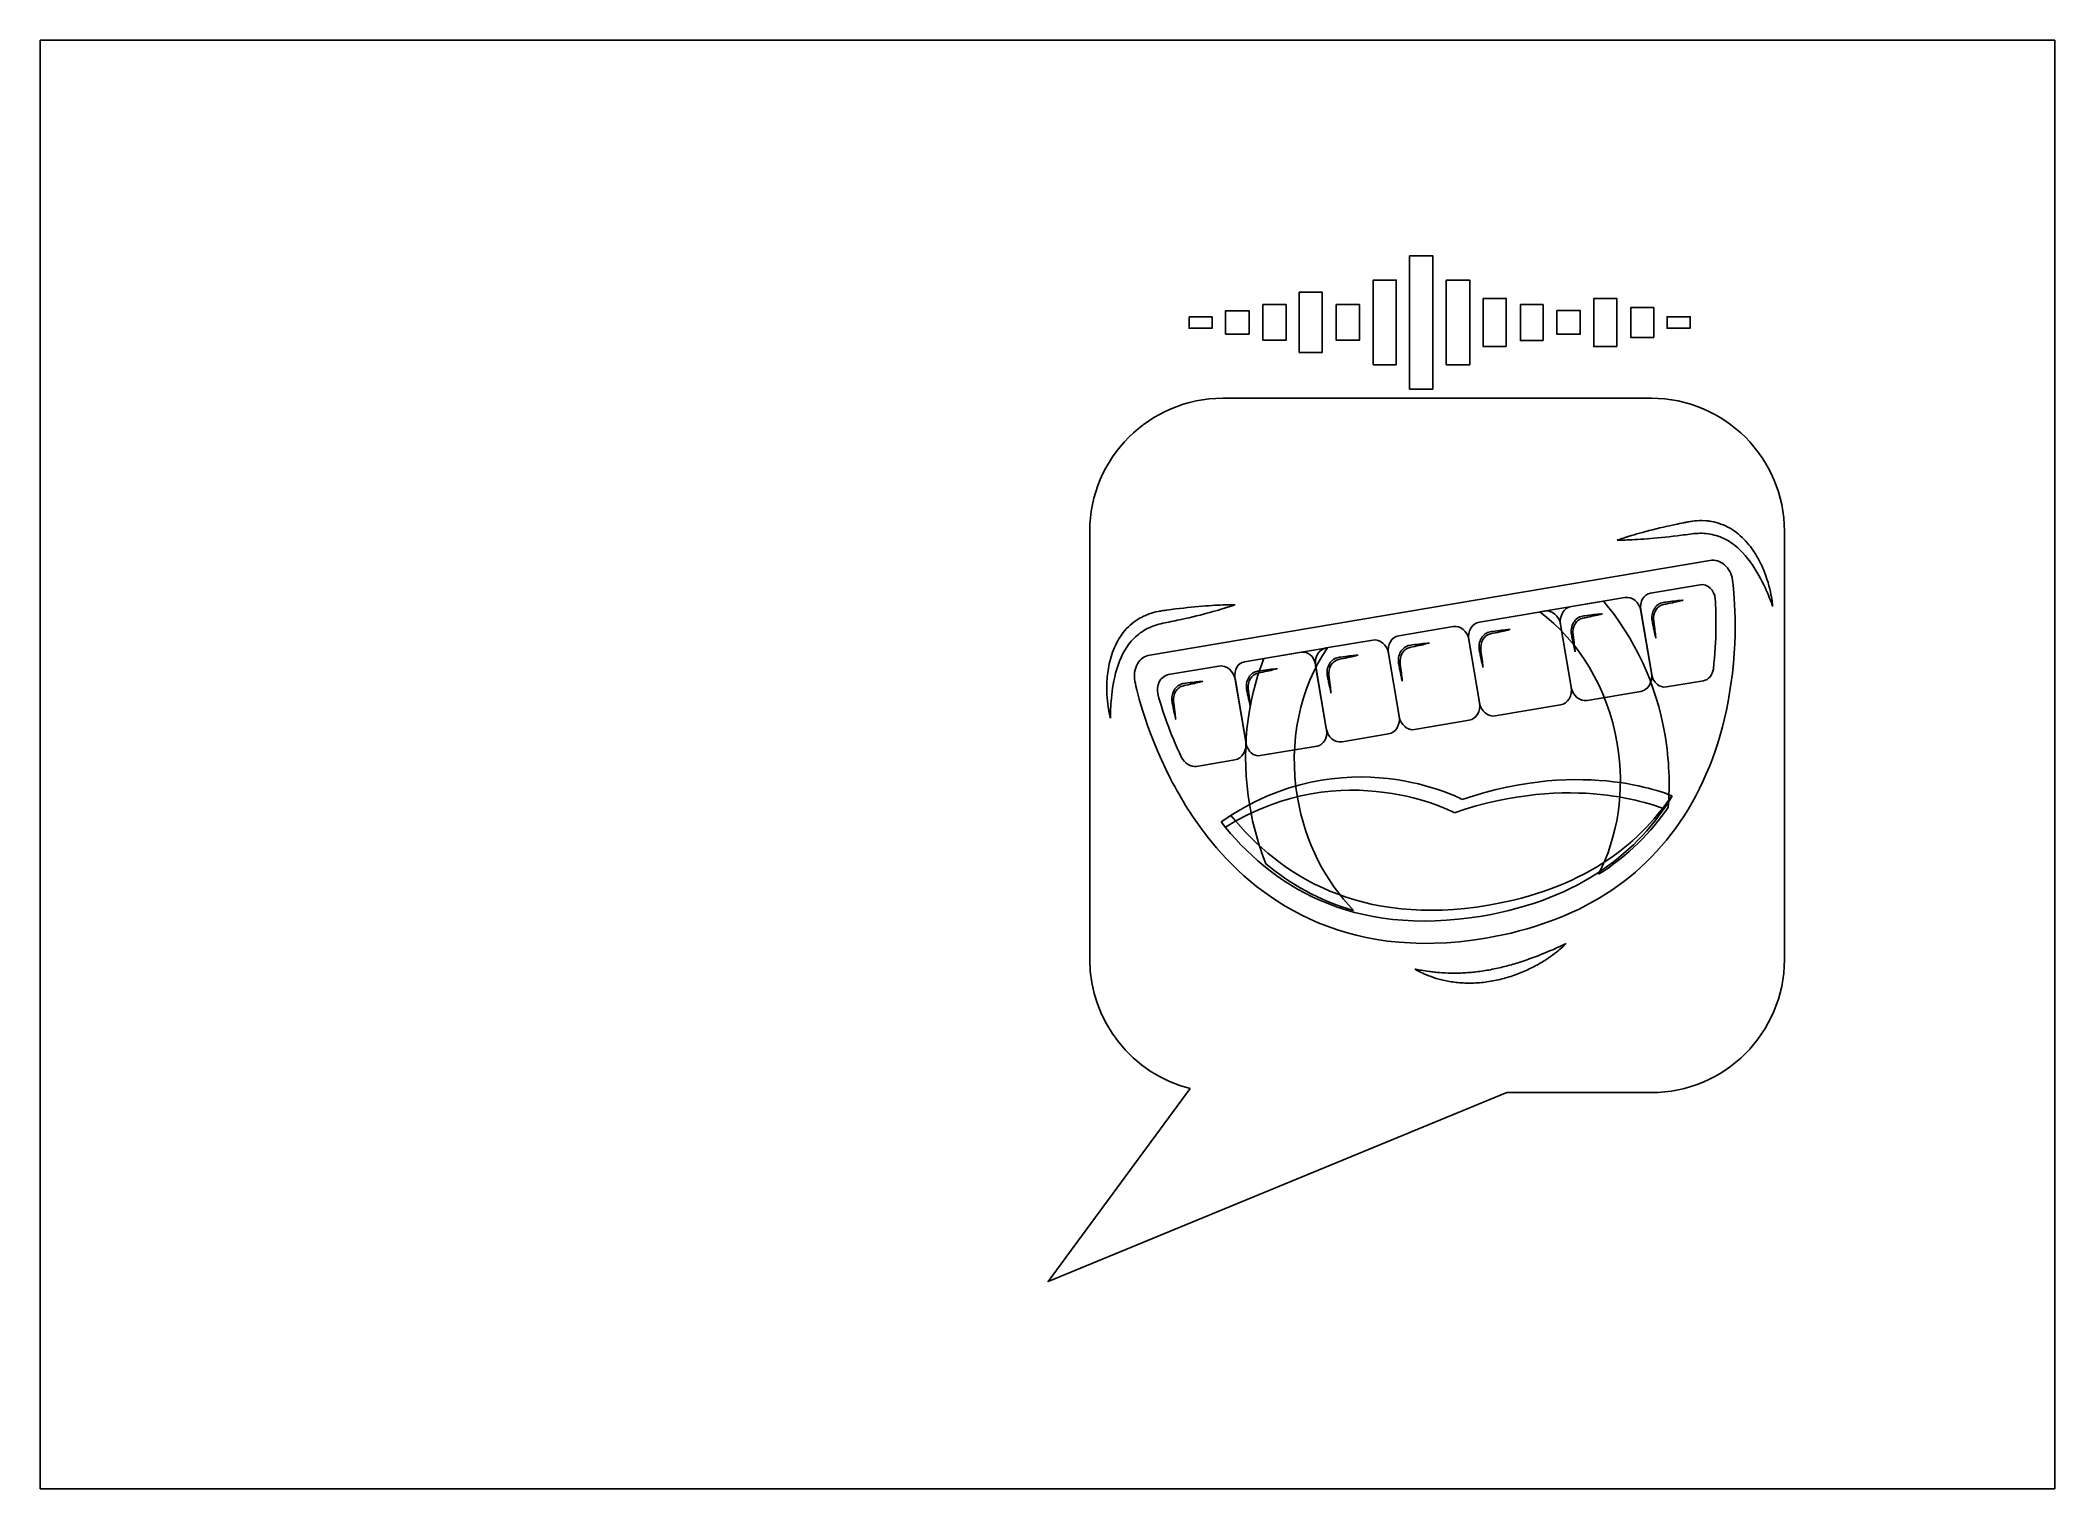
# Model space of a CAD drawing. Extents: x 0.2 to 24.8, y 1 to 18.7.
import ezdxf

# ---------------------------------------------------------------- set-up
doc = ezdxf.new("R2010")
doc.units = 0
doc.layers.add('SNAP_ON_AIR_LOGO_final', color=7, linetype='CONTINUOUS')

msp = doc.modelspace()

# ---------------------------------------------------------------- linework, layer by layer
at = {"layer": 'SNAP_ON_AIR_LOGO_final', "color": 7}
for points in [[(0.224661, 1.045642), (24.793491, 1.045642), (24.793491, 18.717634), (0.224661, 18.717634)], [(16.925093, 16.088396), (17.207481, 16.088396), (17.207481, 14.461508), (16.925093, 14.461508)], [(16.763056, 14.758383), (16.48137, 14.758383), (16.48137, 15.790902), (16.763056, 15.790902)], [(17.658633, 14.759497), (17.372737, 14.759497), (17.372737, 15.790779), (17.658633, 15.790779)], [(15.135631, 15.492913), (15.418556, 15.492913), (15.418556, 15.056908), (15.135631, 15.056908)], [(15.580262, 15.64261), (15.861041, 15.64261), (15.861041, 14.908491), (15.580262, 14.908491)], [(16.030176, 15.492872), (16.313431, 15.492872), (16.313431, 15.056784), (16.030176, 15.056784)], [(18.10442, 14.980512), (17.822734, 14.980512), (17.822734, 15.567163), (18.10442, 15.567163)], [(18.554004, 15.053689), (18.276651, 15.053689), (18.276651, 15.491964), (18.554004, 15.491964)], [(19.452965, 14.979769), (19.170701, 14.979769), (19.170701, 15.566626), (19.452965, 15.566626)], [(14.235432, 15.343423), (14.516499, 15.343423), (14.516499, 15.205077), (14.235432, 15.205077)], [(14.968064, 15.131983), (14.680145, 15.131983), (14.680145, 15.417797), (14.968064, 15.417797)], [(18.722479, 15.419035), (19.006188, 15.419035), (19.006188, 15.13091), (18.722479, 15.13091)], [(19.902962, 15.092568), (19.623091, 15.092568), (19.623091, 15.456057), (19.902962, 15.456057)], [(20.347428, 15.203385), (20.066525, 15.203385), (20.066525, 15.344455), (20.347428, 15.344455)]]:
    msp.add_lwpolyline(points, close=True, dxfattribs=at)
for points in [[(19.873823, 14.349931), (14.647375, 14.349931)], [(20.54687, 12.855111), (20.488263, 12.858166)], [(13.02482, 12.727418), (13.02482, 7.500846)], [(21.496337, 7.500846), (21.496337, 12.727418)], [(13.756536, 11.217451), (20.587627, 12.372344)], [(19.864516, 11.972498), (20.469698, 12.074813)], [(18.5129, 11.743992), (19.288662, 11.875115)], [(18.89807, 11.809075), (19.55022, 11.919355)], [(13.748587, 11.718753), (13.694231, 11.696631)], [(16.793342, 11.453267), (17.458287, 11.565694)], [(17.777086, 11.619596), (18.572865, 11.754104)], [(18.766104, 11.591613), (18.895536, 10.826004)], [(18.894974, 10.829384), (18.766699, 11.588224)], [(19.877971, 10.978857), (19.744165, 11.770179)], [(19.746926, 11.753934), (19.875202, 10.995094)], [(15.146754, 11.174894), (15.922516, 11.306059)], [(15.907894, 11.30355), (16.475146, 11.399468)], [(17.647316, 11.406711), (17.778151, 10.632847)], [(17.777457, 10.636975), (17.648026, 11.402584)], [(13.986632, 10.978783), (14.598458, 11.082212)], [(14.911141, 11.135046), (15.603284, 11.252054)], [(15.776011, 11.106815), (15.912252, 10.300924)], [(15.908967, 10.320351), (15.779288, 11.087404)], [(16.797882, 10.467137), (16.667089, 11.241001)], [(16.667642, 11.237596), (16.797321, 10.470501)], [(14.932025, 10.135214), (14.795783, 10.941105)], [(14.800654, 10.912169), (14.927113, 10.164142)], [(20.508371, 10.903493), (20.058126, 10.827386)], [(18.766476, 10.608992), (17.970696, 10.474484)], [(19.74383, 10.774244), (19.09168, 10.663963)], [(17.651856, 10.420582), (16.986953, 10.308155)], [(15.796853, 10.106983), (15.104751, 9.989934)], [(16.668756, 10.254356), (16.101463, 10.158479)], [(14.792069, 9.937101), (14.327916, 9.8586)], [(18.020384, 7.401164), (17.977502, 7.391217), (17.934248, 7.382797)], [(14.250827, 5.927364), (12.515845, 3.573787), (18.11284, 5.878291), (19.873823, 5.878291)]]:
    msp.add_lwpolyline(points, dxfattribs=at)
for points in [[(14.647375, 14.349931), (13.752747, 14.349931), (13.02482, 13.622045), (13.02482, 12.727418)], [(21.496337, 12.727418), (21.496337, 13.622045), (20.768451, 14.349931), (19.873823, 14.349931)], [(20.166542, 12.81), (20.034263, 12.781811), (19.911394, 12.75226), (19.806478, 12.724483)], [(20.26733, 12.830884), (20.23328, 12.823827), (20.199642, 12.816852), (20.166542, 12.81)], [(20.318755, 12.841326), (20.301545, 12.837818), (20.284375, 12.834351), (20.26733, 12.830884)], [(20.373772, 12.849828), (20.355406, 12.846981), (20.335677, 12.844793), (20.318755, 12.841326)], [(20.488263, 12.858166), (20.449631, 12.857134), (20.410917, 12.856391), (20.373772, 12.849828)], [(20.605766, 12.84727), (20.58612, 12.849952), (20.566433, 12.853997), (20.54687, 12.855111)], [(20.833509, 12.763692), (20.762272, 12.805378), (20.684184, 12.83303), (20.605766, 12.84727)], [(19.483602, 12.628111), (19.467464, 12.622374), (19.458838, 12.61932), (19.458838, 12.61932)], [(19.458838, 12.61932), (19.458838, 12.61932), (19.468001, 12.619238), (19.485129, 12.619155)], [(19.553931, 12.651307), (19.523512, 12.642103), (19.499863, 12.633394), (19.483602, 12.628111)], [(19.485129, 12.619155), (19.502216, 12.619485), (19.527392, 12.619073), (19.559172, 12.620352)], [(19.806478, 12.724483), (19.701563, 12.6965), (19.614601, 12.670746), (19.553931, 12.651307)], [(19.559172, 12.620352), (19.622815, 12.62192), (19.71345, 12.626213), (19.821708, 12.63422)], [(19.821708, 12.63422), (19.929925, 12.642516), (20.055724, 12.655021), (20.189902, 12.67186)], [(20.189902, 12.67186), (20.223415, 12.676277), (20.257465, 12.680734), (20.291969, 12.685274)], [(20.291969, 12.685274), (20.326515, 12.689897), (20.361803, 12.695138), (20.393954, 12.697986)], [(20.393954, 12.697986), (20.459908, 12.704383), (20.527141, 12.70459), (20.592765, 12.691754)], [(20.592765, 12.691754), (20.65843, 12.680569), (20.722485, 12.658364), (20.782496, 12.626832)], [(20.782496, 12.626832), (20.842424, 12.595011), (20.898142, 12.553697), (20.94833, 12.506357)], [(21.024024, 12.609002), (20.969296, 12.6686), (20.904993, 12.722667), (20.833509, 12.763692)], [(21.162122, 12.419725), (21.12444, 12.484317), (21.078958, 12.549446), (21.024024, 12.609002)], [(20.587627, 12.372344), (20.649412, 12.382786), (20.71355, 12.363388), (20.765553, 12.318607)], [(20.765553, 12.318607), (20.817474, 12.273785), (20.852804, 12.207377), (20.863576, 12.134366)], [(20.94833, 12.506357), (21.048911, 12.411471), (21.126628, 12.295205), (21.185276, 12.189506)], [(21.253087, 12.229664), (21.229232, 12.290335), (21.199804, 12.35501), (21.162122, 12.419725)], [(20.469698, 12.074813), (20.560044, 12.090084), (20.645396, 12.008777), (20.652412, 11.901344)], [(20.863576, 12.134366), (20.866919, 12.111501), (20.944801, 11.565916), (20.844921, 10.862877)], [(21.185276, 12.189506), (21.244296, 12.083518), (21.285528, 11.987559), (21.312685, 11.919459)], [(21.337944, 11.927754), (21.324902, 12.002004), (21.300221, 12.107869), (21.253087, 12.229664)], [(14.436438, 11.816652), (14.328221, 11.808357), (14.202422, 11.795851), (14.068285, 11.779012)], [(14.699015, 11.830561), (14.635331, 11.828952), (14.544697, 11.824659), (14.436438, 11.816652)], [(14.451709, 11.726389), (14.556583, 11.754372), (14.643586, 11.780126), (14.704257, 11.799565)], [(14.773017, 11.831717), (14.755972, 11.831387), (14.730754, 11.831841), (14.699015, 11.830561)], [(14.704257, 11.799565), (14.734675, 11.808811), (14.758324, 11.817478), (14.774544, 11.822761)], [(14.799308, 11.831552), (14.799308, 11.831552), (14.790187, 11.831634), (14.773017, 11.831717)], [(14.774544, 11.822761), (14.790682, 11.828498), (14.799308, 11.831552), (14.799308, 11.831552)], [(18.766699, 11.588224), (18.748662, 11.694873), (18.807476, 11.793762), (18.89807, 11.809075)], [(19.288662, 11.875115), (19.661438, 11.438862), (19.932765, 10.876191), (20.040817, 10.237083)], [(19.55022, 11.919355), (19.640814, 11.934668), (19.72889, 11.860624), (19.746926, 11.753934)], [(19.744165, 11.770179), (19.727656, 11.867872), (19.781558, 11.958465), (19.864516, 11.972498)], [(19.930164, 11.808257), (19.898219, 11.772474), (19.880224, 11.720924), (19.880802, 11.671521)], [(19.985924, 11.848622), (19.96537, 11.839831), (19.946178, 11.826005), (19.930164, 11.808257)], [(19.946797, 11.788116), (19.960541, 11.803759), (19.97705, 11.816017), (19.99488, 11.823982)], [(20.01725, 11.857909), (20.007592, 11.85634), (19.996614, 11.85308), (19.985924, 11.848622)], [(19.99488, 11.823982), (20.003506, 11.827532), (20.012173, 11.830792), (20.022574, 11.833062)], [(20.047544, 11.862572), (20.037556, 11.861004), (20.028311, 11.860055), (20.01725, 11.857909)], [(20.022574, 11.833062), (20.031406, 11.83525), (20.042096, 11.836942), (20.051548, 11.838882)], [(20.154894, 11.876316), (20.123486, 11.87223), (20.086712, 11.868351), (20.047544, 11.862572)], [(20.051548, 11.838882), (20.090426, 11.846311), (20.126458, 11.854731), (20.157453, 11.86121)], [(20.231125, 11.884117), (20.212759, 11.882136), (20.186303, 11.880361), (20.154894, 11.876316)], [(20.157453, 11.86121), (20.188449, 11.86769), (20.213997, 11.874748), (20.232033, 11.878916)], [(20.260181, 11.886345), (20.260181, 11.886345), (20.249615, 11.88552), (20.231125, 11.884117)], [(20.232033, 11.878916), (20.249946, 11.883621), (20.260181, 11.886345), (20.260181, 11.886345)], [(20.652412, 11.901344), (20.664712, 11.713017), (20.671646, 11.407062), (20.630332, 11.046668)], [(21.312685, 11.919459), (21.325893, 11.885243), (21.336665, 11.858169), (21.343062, 11.839348)], [(21.350532, 11.841247), (21.34818, 11.861223), (21.344878, 11.890691), (21.337944, 11.927754)], [(21.343062, 11.839348), (21.349666, 11.820528), (21.353174, 11.810499), (21.353174, 11.810499)], [(21.353174, 11.810499), (21.353174, 11.810499), (21.352679, 11.821188), (21.350532, 11.841247)], [(13.641195, 11.669845), (13.571816, 11.630636), (13.507183, 11.578839), (13.453569, 11.516063)], [(13.694231, 11.696631), (13.676153, 11.68912), (13.65886, 11.678843), (13.641195, 11.669845)], [(13.70459, 11.527248), (13.762331, 11.560927), (13.825932, 11.582842), (13.890317, 11.598443)], [(13.859487, 11.748511), (13.822217, 11.742485), (13.785402, 11.730475), (13.748587, 11.718753)], [(13.914214, 11.758582), (13.897086, 11.75627), (13.877729, 11.751854), (13.859487, 11.748511)], [(13.890317, 11.598443), (13.921602, 11.606368), (13.956643, 11.613013), (13.990817, 11.619988)], [(13.966177, 11.765639), (13.948966, 11.763287), (13.931631, 11.760934), (13.914214, 11.758582)], [(14.068285, 11.779012), (14.034772, 11.774637), (14.000681, 11.770138), (13.966177, 11.765639)], [(13.990817, 11.619988), (14.024867, 11.627045), (14.058504, 11.634021), (14.091605, 11.640872)], [(14.091605, 11.640872), (14.223884, 11.669061), (14.346794, 11.698612), (14.451709, 11.726389)], [(17.458287, 11.565694), (17.545331, 11.580387), (17.629982, 11.509232), (17.647316, 11.406711)], [(17.648026, 11.402584), (17.630279, 11.507375), (17.688102, 11.604531), (17.777086, 11.619596)], [(19.458128, 10.138565), (19.342688, 10.821299), (18.985762, 11.391275), (18.5129, 11.743992)], [(18.572865, 11.754104), (18.661891, 11.769168), (18.748398, 11.696404), (18.766104, 11.591613)], [(18.946247, 11.641916), (18.914302, 11.606133), (18.896307, 11.554583), (18.896885, 11.505179)], [(18.91748, 11.503363), (18.918801, 11.546617), (18.934815, 11.591027), (18.96288, 11.621775)], [(19.002007, 11.682281), (18.981453, 11.67349), (18.962261, 11.659663), (18.946247, 11.641916)], [(18.96288, 11.621775), (18.976624, 11.637417), (18.993133, 11.649675), (19.010963, 11.657641)], [(19.033333, 11.691567), (19.023675, 11.689999), (19.012696, 11.686738), (19.002007, 11.682281)], [(19.010963, 11.657641), (19.019589, 11.66119), (19.028256, 11.664451), (19.038657, 11.666721)], [(19.063627, 11.696231), (19.053639, 11.694663), (19.044394, 11.693713), (19.033333, 11.691567)], [(19.038657, 11.666721), (19.047489, 11.668908), (19.058179, 11.670601), (19.06763, 11.67254)], [(19.170977, 11.709975), (19.139569, 11.705889), (19.102795, 11.702009), (19.063627, 11.696231)], [(19.06763, 11.67254), (19.106509, 11.679969), (19.14254, 11.688389), (19.173536, 11.694869)], [(19.247208, 11.717775), (19.228842, 11.715794), (19.202386, 11.714019), (19.170977, 11.709975)], [(19.173536, 11.694869), (19.204532, 11.701349), (19.23008, 11.708406), (19.248116, 11.712575)], [(19.276264, 11.720004), (19.276264, 11.720004), (19.265698, 11.719179), (19.247208, 11.717775)], [(19.248116, 11.712575), (19.266028, 11.71728), (19.276264, 11.720004), (19.276264, 11.720004)], [(19.880802, 11.671521), (19.880472, 11.646716), (19.885796, 11.623025), (19.889924, 11.602637)], [(19.889924, 11.602637), (19.894175, 11.581711), (19.898178, 11.561942), (19.901893, 11.543658)], [(19.906639, 11.605485), (19.903667, 11.627111), (19.900654, 11.648037), (19.901397, 11.669705)], [(19.901397, 11.669705), (19.902718, 11.712959), (19.918732, 11.757327), (19.946797, 11.788116)], [(19.91477, 11.545845), (19.912252, 11.564294), (19.909528, 11.584312), (19.906639, 11.605485)], [(13.32451, 11.307306), (13.292193, 11.233015), (13.270649, 11.156536), (13.256327, 11.083153)], [(13.453569, 11.516063), (13.399585, 11.453783), (13.356579, 11.381597), (13.32451, 11.307306)], [(13.429714, 11.235285), (13.461576, 11.296451), (13.50062, 11.35382), (13.546763, 11.403554)], [(13.546763, 11.403554), (13.593071, 11.45304), (13.646231, 11.495097), (13.70459, 11.527248)], [(15.922516, 11.306059), (15.591881, 10.817514), (15.442143, 10.161897), (15.557542, 9.479122)], [(15.779288, 11.087404), (15.761664, 11.191783), (15.819198, 11.288568), (15.907894, 11.30355)], [(16.475146, 11.399468), (16.5638, 11.41445), (16.649977, 11.341975), (16.667642, 11.237596)], [(16.667089, 11.241001), (16.649754, 11.343522), (16.706257, 11.438532), (16.793342, 11.453267)], [(16.893453, 11.325808), (16.872899, 11.317017), (16.853708, 11.303191), (16.837694, 11.285443)], [(16.924779, 11.335095), (16.915121, 11.333526), (16.904143, 11.330266), (16.893453, 11.325808)], [(16.902409, 11.301168), (16.911035, 11.304718), (16.919703, 11.307978), (16.930103, 11.310248)], [(16.955073, 11.339758), (16.945085, 11.33819), (16.93584, 11.337241), (16.924779, 11.335095)], [(16.930103, 11.310248), (16.938936, 11.312436), (16.949625, 11.314128), (16.959077, 11.316068)], [(17.062424, 11.353502), (17.031015, 11.349416), (16.994241, 11.345537), (16.955073, 11.339758)], [(16.959077, 11.316068), (16.997956, 11.323497), (17.033987, 11.331917), (17.064983, 11.338396)], [(17.138655, 11.361303), (17.120288, 11.359322), (17.093832, 11.357547), (17.062424, 11.353502)], [(17.064983, 11.338396), (17.095979, 11.344876), (17.121526, 11.351934), (17.139563, 11.356102)], [(17.167711, 11.363531), (17.167711, 11.363531), (17.157145, 11.362706), (17.138655, 11.361303)], [(17.139563, 11.356102), (17.157475, 11.360807), (17.167711, 11.363531), (17.167711, 11.363531)], [(17.821615, 11.451785), (17.78967, 11.416001), (17.771675, 11.364452), (17.772253, 11.315048)], [(17.772253, 11.315048), (17.771923, 11.290285), (17.777247, 11.266553), (17.781374, 11.246164)], [(17.79809, 11.249012), (17.795118, 11.270639), (17.792105, 11.291564), (17.792848, 11.313232)], [(17.792848, 11.313232), (17.794169, 11.356486), (17.810182, 11.400896), (17.838248, 11.431644)], [(17.877374, 11.49215), (17.856821, 11.483359), (17.837629, 11.469532), (17.821615, 11.451785)], [(17.838248, 11.431644), (17.851992, 11.447286), (17.868501, 11.459544), (17.886331, 11.46751)], [(17.9087, 11.501436), (17.899043, 11.499868), (17.888064, 11.496607), (17.877374, 11.49215)], [(17.886331, 11.46751), (17.894957, 11.471059), (17.903624, 11.47432), (17.914025, 11.47659)], [(17.938995, 11.5061), (17.929007, 11.504531), (17.919762, 11.503582), (17.9087, 11.501436)], [(17.914025, 11.47659), (17.922857, 11.478777), (17.933547, 11.480469), (17.942998, 11.482409)], [(18.046345, 11.519844), (18.014936, 11.515758), (17.978162, 11.511878), (17.938995, 11.5061)], [(17.942998, 11.482409), (17.981877, 11.489838), (18.017908, 11.498258), (18.048904, 11.504738)], [(18.122576, 11.527644), (18.104209, 11.525663), (18.077754, 11.523888), (18.046345, 11.519844)], [(18.048904, 11.504738), (18.0799, 11.511218), (18.105448, 11.518275), (18.123484, 11.522444)], [(18.151632, 11.529873), (18.151632, 11.529873), (18.141066, 11.529047), (18.122576, 11.527644)], [(18.123484, 11.522444), (18.141396, 11.527149), (18.151632, 11.529873), (18.151632, 11.529873)], [(18.896885, 11.505179), (18.896555, 11.480416), (18.901879, 11.456684), (18.906006, 11.436295)], [(18.906006, 11.436295), (18.910258, 11.41537), (18.914261, 11.3956), (18.917934, 11.377317)], [(18.922722, 11.439143), (18.91975, 11.46077), (18.916737, 11.481695), (18.91748, 11.503363)], [(18.917934, 11.377317), (18.925198, 11.340749), (18.932627, 11.310537), (18.937167, 11.289241)], [(18.930853, 11.379504), (18.928335, 11.397953), (18.925611, 11.41797), (18.922722, 11.439143)], [(18.941666, 11.289983), (18.938942, 11.31161), (18.936053, 11.342606), (18.930853, 11.379504)], [(19.901893, 11.543658), (19.909115, 11.50709), (19.916544, 11.476879), (19.921084, 11.455582)], [(19.925583, 11.456325), (19.922859, 11.477952), (19.91997, 11.508948), (19.91477, 11.545845)], [(19.921084, 11.455582), (19.926161, 11.434409), (19.929009, 11.422275), (19.929009, 11.422275)], [(19.929009, 11.422275), (19.929009, 11.422275), (19.927771, 11.434657), (19.925583, 11.456325)], [(13.256327, 11.083153), (13.242005, 11.009647), (13.235443, 10.938905), (13.232884, 10.873777)], [(13.310105, 10.858134), (13.330742, 10.977206), (13.365947, 11.112622), (13.429714, 11.235285)], [(13.574193, 10.901797), (13.560284, 10.974313), (13.571799, 11.048728), (13.606138, 11.108161)], [(13.606138, 11.108161), (13.640477, 11.167593), (13.69471, 11.207009), (13.756536, 11.217451)], [(14.598458, 11.082212), (14.691611, 11.097937), (14.782122, 11.02183), (14.800654, 10.912169)], [(14.795783, 10.941105), (14.779935, 11.034753), (14.831567, 11.121591), (14.911141, 11.135046)], [(14.974853, 9.380645), (14.866801, 10.019712), (14.938079, 10.64033), (15.146754, 11.174894)], [(15.603284, 11.252054), (15.682858, 11.265509), (15.760162, 11.200504), (15.776011, 11.106815)], [(15.968337, 11.138467), (15.936392, 11.102684), (15.918397, 11.051134), (15.918975, 11.001731)], [(15.93957, 10.999915), (15.940891, 11.043168), (15.956905, 11.087578), (15.98497, 11.118326)], [(16.024097, 11.178832), (16.003543, 11.170041), (15.984351, 11.156214), (15.968337, 11.138467)], [(15.98497, 11.118326), (15.998714, 11.133968), (16.015223, 11.146226), (16.033053, 11.154192)], [(16.055423, 11.188118), (16.045765, 11.18655), (16.034787, 11.183289), (16.024097, 11.178832)], [(16.033053, 11.154192), (16.041679, 11.157741), (16.050346, 11.161002), (16.060747, 11.163272)], [(16.085717, 11.192782), (16.075729, 11.191214), (16.066484, 11.190264), (16.055423, 11.188118)], [(16.060747, 11.163272), (16.069579, 11.165459), (16.080269, 11.167152), (16.089721, 11.169091)], [(16.193067, 11.206526), (16.161659, 11.20244), (16.124885, 11.19856), (16.085717, 11.192782)], [(16.089721, 11.169091), (16.128599, 11.176521), (16.164631, 11.18494), (16.195626, 11.19142)], [(16.269298, 11.214326), (16.250932, 11.212345), (16.224476, 11.210571), (16.193067, 11.206526)], [(16.195626, 11.19142), (16.226622, 11.1979), (16.25217, 11.204957), (16.270206, 11.209126)], [(16.298354, 11.216555), (16.298354, 11.216555), (16.287788, 11.21573), (16.269298, 11.214326)], [(16.270206, 11.209126), (16.288119, 11.213831), (16.298354, 11.216555), (16.298354, 11.216555)], [(16.837694, 11.285443), (16.805749, 11.24966), (16.787754, 11.19811), (16.788332, 11.148707)], [(16.788332, 11.148707), (16.788001, 11.123943), (16.793326, 11.100211), (16.797453, 11.079823)], [(16.797453, 11.079823), (16.801704, 11.058897), (16.805707, 11.039128), (16.809422, 11.020844)], [(16.814168, 11.082671), (16.811197, 11.104297), (16.808184, 11.125223), (16.808927, 11.146891)], [(16.808927, 11.146891), (16.810247, 11.190145), (16.826261, 11.234554), (16.854327, 11.265302)], [(16.822299, 11.023031), (16.819781, 11.04148), (16.817057, 11.061498), (16.814168, 11.082671)], [(16.854327, 11.265302), (16.868071, 11.280945), (16.88458, 11.293203), (16.902409, 11.301168)], [(17.781374, 11.246164), (17.785625, 11.225239), (17.789629, 11.205469), (17.793302, 11.187185)], [(17.793302, 11.187185), (17.800566, 11.150618), (17.807995, 11.120406), (17.812535, 11.099109)], [(17.80622, 11.189373), (17.803703, 11.207822), (17.800979, 11.227839), (17.79809, 11.249012)], [(17.817034, 11.099852), (17.81431, 11.121479), (17.811421, 11.152475), (17.80622, 11.189373)], [(17.812535, 11.099109), (17.817612, 11.077937), (17.820459, 11.065802), (17.820459, 11.065802)], [(17.820459, 11.065802), (17.820459, 11.065802), (17.819221, 11.078184), (17.817034, 11.099852)], [(18.937167, 11.289241), (18.942244, 11.268068), (18.945092, 11.255933), (18.945092, 11.255933)], [(18.945092, 11.255933), (18.945092, 11.255933), (18.943854, 11.268315), (18.941666, 11.289983)], [(13.232884, 10.873777), (13.228385, 10.743231), (13.239859, 10.635138), (13.251952, 10.560723)], [(13.278573, 10.561218), (13.281834, 10.634478), (13.28918, 10.73865), (13.310105, 10.858134)], [(14.010446, 9.707282), (13.68468, 10.338383), (13.578568, 10.879097), (13.574193, 10.901797)], [(13.856994, 10.727391), (13.824058, 10.843656), (13.885183, 10.961613), (13.986632, 10.978783)], [(14.074212, 10.818249), (14.042267, 10.782465), (14.024272, 10.730915), (14.02485, 10.681512)], [(14.129972, 10.858613), (14.109418, 10.849822), (14.090226, 10.835996), (14.074212, 10.818249)], [(14.090845, 10.798107), (14.104589, 10.81375), (14.121098, 10.826008), (14.138928, 10.833973)], [(14.161298, 10.8679), (14.15164, 10.866331), (14.140661, 10.863071), (14.129972, 10.858613)], [(14.138928, 10.833973), (14.147554, 10.837523), (14.156221, 10.840783), (14.166622, 10.843053)], [(14.191592, 10.872563), (14.181604, 10.870995), (14.172359, 10.870046), (14.161298, 10.8679)], [(14.166622, 10.843053), (14.175454, 10.845241), (14.186144, 10.846933), (14.195595, 10.848873)], [(14.298942, 10.886307), (14.267534, 10.882221), (14.23076, 10.878342), (14.191592, 10.872563)], [(14.195595, 10.848873), (14.234474, 10.856302), (14.270505, 10.864722), (14.301501, 10.871201)], [(14.375173, 10.894108), (14.356807, 10.892127), (14.330351, 10.890352), (14.298942, 10.886307)], [(14.301501, 10.871201), (14.332497, 10.877681), (14.358045, 10.884739), (14.376081, 10.888907)], [(14.404229, 10.896337), (14.404229, 10.896337), (14.393663, 10.895511), (14.375173, 10.894108)], [(14.376081, 10.888907), (14.393993, 10.893613), (14.404229, 10.896337), (14.404229, 10.896337)], [(14.984412, 10.972126), (14.952467, 10.936342), (14.934472, 10.884793), (14.93505, 10.835389)], [(14.93505, 10.835389), (14.93472, 10.810625), (14.940044, 10.786894), (14.944171, 10.766505)], [(14.960887, 10.769353), (14.957915, 10.79098), (14.954902, 10.811905), (14.955645, 10.833573)], [(14.955645, 10.833573), (14.956966, 10.876827), (14.973021, 10.921236), (15.001045, 10.951985)], [(15.040172, 11.01249), (15.019618, 11.003699), (15.000426, 10.989873), (14.984412, 10.972126)], [(15.001045, 10.951985), (15.014789, 10.967627), (15.031298, 10.979885), (15.049128, 10.987851)], [(15.071498, 11.021777), (15.06184, 11.020208), (15.050861, 11.016948), (15.040172, 11.01249)], [(15.049128, 10.987851), (15.057754, 10.9914), (15.066421, 10.994661), (15.076822, 10.996931)], [(15.101792, 11.026441), (15.091804, 11.024872), (15.082559, 11.023923), (15.071498, 11.021777)], [(15.076822, 10.996931), (15.085654, 10.999118), (15.096344, 11.00081), (15.105795, 11.00275)], [(15.209142, 11.040184), (15.177734, 11.036098), (15.14096, 11.032219), (15.101792, 11.026441)], [(15.105795, 11.00275), (15.144674, 11.010179), (15.180705, 11.018599), (15.211701, 11.025079)], [(15.285373, 11.047985), (15.267006, 11.046004), (15.240551, 11.044229), (15.209142, 11.040184)], [(15.211701, 11.025079), (15.242697, 11.031558), (15.268245, 11.038616), (15.286281, 11.042785)], [(15.314429, 11.050214), (15.314429, 11.050214), (15.303863, 11.049388), (15.285373, 11.047985)], [(15.286281, 11.042785), (15.304193, 11.04749), (15.314429, 11.050214), (15.314429, 11.050214)], [(15.918975, 11.001731), (15.918645, 10.976967), (15.923969, 10.953235), (15.928097, 10.932846)], [(15.928097, 10.932846), (15.932348, 10.911921), (15.936351, 10.892151), (15.940024, 10.873868)], [(15.944812, 10.935694), (15.94184, 10.957321), (15.938827, 10.978246), (15.93957, 10.999915)], [(15.940024, 10.873868), (15.947288, 10.8373), (15.954717, 10.807088), (15.959257, 10.785792)], [(15.952943, 10.876055), (15.950425, 10.894504), (15.947701, 10.914521), (15.944812, 10.935694)], [(15.963756, 10.786535), (15.961032, 10.808161), (15.958143, 10.839157), (15.952943, 10.876055)], [(16.809422, 11.020844), (16.816645, 10.984276), (16.824074, 10.954065), (16.828614, 10.932768)], [(16.833113, 10.933511), (16.830389, 10.955138), (16.827499, 10.986134), (16.822299, 11.023031)], [(16.828614, 10.932768), (16.83369, 10.911595), (16.836538, 10.899461), (16.836538, 10.899461)], [(16.836538, 10.899461), (16.836538, 10.899461), (16.8353, 10.911843), (16.833113, 10.933511)], [(18.895536, 10.826004), (18.913242, 10.721212), (18.85546, 10.624056), (18.766476, 10.608992)], [(19.09168, 10.663963), (19.001045, 10.648651), (18.91301, 10.722735), (18.894974, 10.829384)], [(19.875202, 10.995094), (19.893238, 10.888445), (19.834424, 10.789556), (19.74383, 10.774244)], [(20.058126, 10.827386), (19.975127, 10.813354), (19.89448, 10.881165), (19.877971, 10.978857)], [(20.844921, 10.862877), (20.763077, 10.28609), (20.587008, 9.771378), (20.321583, 9.332979)], [(20.630332, 11.046668), (20.621747, 10.9718), (20.572426, 10.914307), (20.508371, 10.903493)], [(14.144541, 9.96822), (13.998353, 10.274257), (13.907924, 10.547731), (13.856994, 10.727391)], [(14.02485, 10.681512), (14.02452, 10.656748), (14.029844, 10.633017), (14.033971, 10.612628)], [(14.033971, 10.612628), (14.038222, 10.591703), (14.042226, 10.571933), (14.04594, 10.553649)], [(14.050687, 10.615476), (14.047715, 10.637103), (14.044702, 10.658028), (14.045445, 10.679696)], [(14.045445, 10.679696), (14.046766, 10.72295), (14.062821, 10.767359), (14.090845, 10.798107)], [(14.058818, 10.555837), (14.0563, 10.574285), (14.053576, 10.594303), (14.050687, 10.615476)], [(14.944171, 10.766505), (14.948422, 10.74558), (14.952426, 10.72581), (14.95614, 10.707526)], [(14.95614, 10.707526), (14.963363, 10.670959), (14.970792, 10.640747), (14.975332, 10.61945)], [(14.969017, 10.709714), (14.9665, 10.728163), (14.963776, 10.74818), (14.960887, 10.769353)], [(14.979831, 10.620193), (14.977107, 10.64182), (14.974218, 10.672816), (14.969017, 10.709714)], [(14.975332, 10.61945), (14.980409, 10.598277), (14.983256, 10.586143), (14.983256, 10.586143)], [(14.983256, 10.586143), (14.983256, 10.586143), (14.982018, 10.598525), (14.979831, 10.620193)], [(15.959257, 10.785792), (15.964334, 10.764619), (15.967182, 10.752485), (15.967182, 10.752485)], [(15.967182, 10.752485), (15.967182, 10.752485), (15.965944, 10.764866), (15.963756, 10.786535)], [(17.778151, 10.632847), (17.795485, 10.530326), (17.738942, 10.435275), (17.651856, 10.420582)], [(17.970696, 10.474484), (17.881671, 10.459419), (17.795163, 10.532183), (17.777457, 10.636975)], [(13.251952, 10.560723), (13.257607, 10.523454), (13.264169, 10.494522), (13.268544, 10.474917)], [(13.268544, 10.474917), (13.273084, 10.455271), (13.276138, 10.444994), (13.276138, 10.444994)], [(13.276179, 10.475578), (13.276055, 10.49543), (13.277335, 10.524568), (13.278573, 10.561218)], [(13.276138, 10.444994), (13.276138, 10.444994), (13.276138, 10.455643), (13.276179, 10.475578)], [(14.04594, 10.553649), (14.053163, 10.517081), (14.060592, 10.48687), (14.065132, 10.465573)], [(14.069631, 10.466316), (14.066907, 10.487943), (14.064018, 10.518939), (14.058818, 10.555837)], [(14.065132, 10.465573), (14.070209, 10.4444), (14.073057, 10.432266), (14.073057, 10.432266)], [(14.073057, 10.432266), (14.073057, 10.432266), (14.071818, 10.444648), (14.069631, 10.466316)], [(16.101463, 10.158479), (16.012809, 10.143456), (15.926631, 10.215931), (15.908967, 10.320351)], [(16.797321, 10.470501), (16.814986, 10.366122), (16.75741, 10.269338), (16.668756, 10.254356)], [(16.986953, 10.308155), (16.899867, 10.29342), (16.815217, 10.364616), (16.797882, 10.467137)], [(17.567693, 9.454796), (17.567693, 9.454796), (16.129545, 10.227008), (14.626887, 9.181694)], [(17.567693, 9.454792), (17.567693, 9.454792), (16.129545, 10.227004), (14.626887, 9.18169)], [(14.927113, 10.164142), (14.945645, 10.05448), (14.88518, 9.952825), (14.792069, 9.937101)], [(15.104751, 9.989934), (15.025177, 9.97652), (14.947832, 10.041525), (14.932025, 10.135214)], [(15.912252, 10.300924), (15.928101, 10.207235), (15.876427, 10.120397), (15.796853, 10.106983)], [(19.229312, 8.542301), (19.462544, 8.997581), (19.556234, 9.558229), (19.458128, 10.138565)], [(20.040817, 10.237083), (20.091417, 9.937856), (20.102354, 9.642715), (20.078788, 9.358428)], [(14.327916, 9.8586), (14.255028, 9.846301), (14.181521, 9.890793), (14.144541, 9.96822)], [(14.678437, 9.117309), (16.126284, 10.015362), (17.471527, 9.29313), (17.471527, 9.29313)], [(20.128294, 9.498173), (20.128294, 9.498173), (19.075881, 9.973553), (17.567693, 9.454796)], [(20.128294, 9.498169), (20.128294, 9.498169), (19.075881, 9.973548), (17.567693, 9.454792)], [(14.458172, 9.00387), (14.293164, 9.214692), (14.142519, 9.451349), (14.010446, 9.707282)], [(17.471527, 9.29313), (18.908561, 9.787206), (19.93163, 9.379225), (20.024947, 9.339727)], [(15.172261, 8.670837), (15.084226, 8.893957), (15.016993, 9.131399), (14.974853, 9.380645)], [(15.557542, 9.479122), (15.650653, 8.92842), (15.900931, 8.450977), (16.242339, 8.101768)], [(17.808973, 8.033194), (19.018677, 8.237741), (19.722625, 8.82823), (20.128294, 9.498169)], [(17.808973, 8.033235), (19.018677, 8.237741), (19.722625, 8.82823), (20.128294, 9.498169)], [(20.123837, 9.500398), (19.707395, 8.88465), (19.018512, 8.356029), (17.887556, 8.164854)], [(20.078788, 9.358428), (19.869824, 9.054289), (19.593544, 8.772108), (19.229312, 8.542301)], [(20.024947, 9.339727), (20.061556, 9.391566), (20.095771, 9.444436), (20.128294, 9.498173)], [(20.128294, 9.498169), (20.128294, 9.498169), (20.126932, 9.498664), (20.123837, 9.500398)], [(14.746702, 9.261305), (14.706874, 9.236005), (14.666922, 9.20959), (14.626887, 9.18169)], [(14.626887, 9.181694), (14.643768, 9.160067), (14.660896, 9.138853), (14.678437, 9.117309)], [(14.626887, 9.18169), (15.220348, 8.422107), (16.207509, 7.762486), (17.808973, 8.033194)], [(14.626887, 9.18169), (15.220348, 8.422107), (16.207509, 7.762486), (17.808973, 8.033235)], [(17.887556, 8.164854), (16.322825, 7.900296), (15.34429, 8.523926), (14.746702, 9.261305)], [(20.321583, 9.332979), (19.805632, 8.480945), (18.975638, 7.952819), (17.854588, 7.763336)], [(17.854588, 7.763336), (16.082584, 7.463737), (15.02947, 8.272683), (14.458172, 9.00387)], [(16.242339, 8.101768), (15.817931, 8.223482), (15.464843, 8.426791), (15.172261, 8.670837)], [(18.670678, 7.622138), (18.636793, 7.607527), (18.598574, 7.591307), (18.556765, 7.574468)], [(18.758052, 7.661553), (18.73399, 7.65008), (18.70415, 7.637533), (18.670678, 7.622138)], [(18.693006, 7.574303), (18.723713, 7.597292), (18.749509, 7.61896), (18.770475, 7.637244)], [(18.814265, 7.68805), (18.801265, 7.681942), (18.782238, 7.672986), (18.758052, 7.661553)], [(18.770475, 7.637244), (18.812449, 7.673646), (18.834159, 7.697708), (18.834159, 7.697708)], [(18.834159, 7.697708), (18.834159, 7.697708), (18.827225, 7.694365), (18.814265, 7.68805)], [(13.02482, 7.500846), (13.02482, 6.742913), (13.547168, 6.104713), (14.250827, 5.927364)], [(17.010069, 7.382013), (16.995748, 7.384366), (16.988071, 7.385604), (16.988071, 7.385604)], [(16.988071, 7.385604), (16.988071, 7.385604), (16.995129, 7.381683), (17.008336, 7.374378)], [(17.008336, 7.374378), (17.021667, 7.367403), (17.041065, 7.356383), (17.066324, 7.343836)], [(17.071524, 7.370663), (17.045316, 7.376152), (17.02435, 7.37933), (17.010069, 7.382013)], [(17.166493, 7.355846), (17.130214, 7.362409), (17.097898, 7.365834), (17.071524, 7.370663)], [(17.934248, 7.382797), (17.876714, 7.370622), (17.818602, 7.362409), (17.761398, 7.35436)], [(18.105406, 7.421965), (18.0773, 7.414784), (18.048986, 7.40752), (18.020384, 7.401164)], [(18.188695, 7.444913), (18.161207, 7.43736), (18.13343, 7.429683), (18.105406, 7.421965)], [(18.269465, 7.4698), (18.243051, 7.461092), (18.215893, 7.453539), (18.188695, 7.444913)], [(18.556765, 7.574468), (18.473353, 7.540253), (18.37533, 7.503768), (18.269465, 7.4698)], [(18.306528, 7.351678), (18.360059, 7.374006), (18.410618, 7.398894), (18.457793, 7.423864)], [(18.457793, 7.423864), (18.504885, 7.449164), (18.54851, 7.474877), (18.587885, 7.500466)], [(18.587885, 7.500466), (18.627424, 7.525601), (18.662299, 7.551396), (18.693006, 7.574303)], [(19.873823, 5.878291), (20.768451, 5.878291), (21.496337, 6.606177), (21.496337, 7.500846)], [(17.066324, 7.343836), (17.091583, 7.331619), (17.122744, 7.318329), (17.158858, 7.303595)], [(17.158858, 7.303595), (17.195219, 7.291089), (17.236326, 7.274456), (17.282098, 7.263189)], [(17.224729, 7.349449), (17.204299, 7.351719), (17.184777, 7.353452), (17.166493, 7.355846)], [(17.256096, 7.345734), (17.245406, 7.347014), (17.234923, 7.348252), (17.224729, 7.349449)], [(17.28899, 7.343341), (17.277806, 7.344166), (17.266827, 7.34495), (17.256096, 7.345734)], [(17.282098, 7.263189), (17.304963, 7.25737), (17.328819, 7.250312), (17.353665, 7.2454)], [(17.432867, 7.33587), (17.382019, 7.337562), (17.333689, 7.33909), (17.28899, 7.343341)], [(17.353665, 7.2454), (17.378635, 7.240695), (17.40443, 7.235825), (17.430927, 7.23079)], [(17.430927, 7.23079), (17.45759, 7.227447), (17.484953, 7.22398), (17.512936, 7.22043)], [(17.511038, 7.335953), (17.484334, 7.335912), (17.45825, 7.335912), (17.432867, 7.33587)], [(17.592304, 7.338924), (17.564734, 7.337893), (17.537576, 7.336902), (17.511038, 7.335953)], [(17.512936, 7.22043), (17.540919, 7.217954), (17.569562, 7.216716), (17.598742, 7.214776)], [(17.676005, 7.34495), (17.647733, 7.342887), (17.619791, 7.340906), (17.592304, 7.338924)], [(17.598742, 7.214776), (17.62784, 7.213992), (17.657432, 7.214157), (17.687396, 7.214198)], [(17.761398, 7.35436), (17.732672, 7.351182), (17.704194, 7.348046), (17.676005, 7.34495)], [(17.687396, 7.214198), (17.717236, 7.215519), (17.74753, 7.21651), (17.777866, 7.21911)], [(17.777866, 7.21911), (17.838537, 7.224351), (17.899868, 7.232812), (17.960415, 7.244823)], [(17.960415, 7.244823), (18.021045, 7.256627), (18.080808, 7.272269), (18.138878, 7.290223)], [(18.138878, 7.290223), (18.196949, 7.308135), (18.253163, 7.328895), (18.306528, 7.351678)]]:
    msp.add_open_spline(points, degree=3, dxfattribs=at)

doc.saveas('drawing.dxf')
